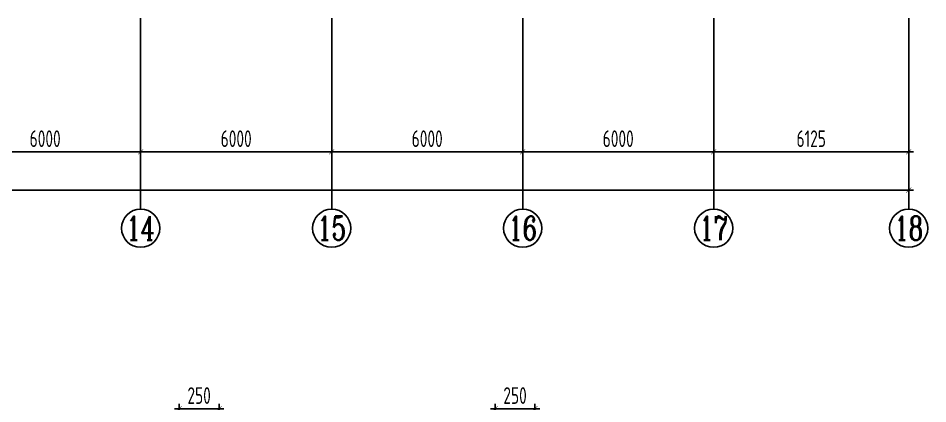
# Model space of a CAD drawing. Extents: x -159214 to 158333, y 7819 to 689505.
# Drawn here: x 109112 to 137684, y 282300 to 294420 of the extents above; entities that cross this region are included whole.
import ezdxf
from ezdxf.enums import TextEntityAlignment as Align

# ---------------------------------------------------------------- set-up
doc = ezdxf.new("R2010")
doc.units = 0
doc.header["$LTSCALE"] = 1000
doc.header["$PDMODE"] = 3
doc.layers.get('0').update_dxf_attribs({"linetype": 'CONTINUOUS'})
doc.layers.get('Defpoints').update_dxf_attribs({"linetype": 'CONTINUOUS'})
for name, color, linetype in [('d-轴线', 7, 'CONTINUOUS'), ('邓-AXIS_DIM', 3, 'CONTINUOUS'), ('邓-AXIS_NUM', 7, 'CONTINUOUS'), ('邓-DIM', 3, 'CONTINUOUS'), ('邓-TEXT', 7, 'CONTINUOUS')]:
    doc.layers.add(name, color=color, linetype=linetype)
doc.styles.add('TSSD_Axis', font='complex.shx', dxfattribs={"width": 0.7, "bigfont": 'hztxt.shx'})
doc.styles.add('TSSD_Dimension', font='tssdeng.shx', dxfattribs={"width": 0.7, "bigfont": 'Hztxt.shx'})
doc.dimstyles.new('TSSD_150_150', dxfattribs={"dimtxt": 525, "dimasz": 150, "dimexe": 150, "dimexo": 375, "dimgap": 150, "dimtad": 1, "dimdec": 0, "dimzin": 0, "dimdsep": 46, "dimtxsty": 'TSSD_Dimension', "dimblk": 'ARCHTICK', "dimblk1": 'ARCHTICK', "dimblk2": 'ARCHTICK', "dimcen": 0, "dimdle": 150, "dimclrt": 7, "dimadec": 0, "dimazin": 0, "dimtfac": 1, "dimtdec": 0, "dimtix": 1, "dimtmove": 2, "dimatfit": 3, "dimfxl": 1, "dimtolj": 1, "dimtzin": 0, "dimarcsym": 0})
doc.dimstyles.new('TSSD_30_150', dxfattribs={"dimtxt": 525, "dimasz": 150, "dimexe": 150, "dimexo": 375, "dimgap": 150, "dimtad": 1, "dimdec": 0, "dimlfac": 0.2, "dimzin": 0, "dimdsep": 46, "dimtxsty": 'TSSD_Dimension', "dimblk": 'ARCHTICK', "dimblk1": 'ARCHTICK', "dimblk2": 'ARCHTICK', "dimcen": 0, "dimdle": 150, "dimclrt": 7, "dimadec": 0, "dimazin": 0, "dimtfac": 1, "dimtdec": 0, "dimtix": 1, "dimtmove": 2, "dimatfit": 3, "dimfxl": 1, "dimtolj": 1, "dimtzin": 0, "dimarcsym": 0})

# ---------------------------------------------------------------- blocks, each defined once
blk = doc.blocks.new('ts_axno')
at = {"color": 0, "linetype": 'ByBlock', "lineweight": -2}
blk.add_circle((0, 0), 0.5, dxfattribs=at)
at = {"color": 0, "linetype": 'ByBlock', "lineweight": -2, "style": 'TSSD_Axis', "width": 0.7}
blk.add_attdef('A', text='', height=0.6, dxfattribs=at).set_placement((0, 0), align=Align.MIDDLE_CENTER)
blk = doc.blocks.new('_ArchTick')
at = {"color": 0, "linetype": 'ByBlock', "const_width": 0.1}
blk.add_lwpolyline([(-0.53, -0.53), (0.53, 0.53)], dxfattribs=at)
blk = doc.blocks.new('*D142')
at = {"layer": 'Defpoints', "color": 0}
for p in [(69325, -18500), (75325, -18500), (75325, -22700)]:
    blk.add_point(p, dxfattribs=at)
at = {"layer": '邓-AXIS_DIM', "color": 0, "lineweight": -2}
for p, q in [((69325, -18875), (69325, -22850)), ((75325, -18875), (75325, -22850)), ((69175, -22700), (75475, -22700))]:
    blk.add_line(p, q, dxfattribs=at)
at = {"layer": '邓-AXIS_DIM', "color": 0, "lineweight": -2, "xscale": 150, "yscale": 150, "zscale": 150, "rotation": 180}
blk.add_blockref('_ArchTick', (69325, -22700), dxfattribs=at)
at = {"layer": '邓-AXIS_DIM', "color": 0, "lineweight": -2, "xscale": 150, "yscale": 150, "zscale": 150}
blk.add_blockref('_ArchTick', (75325, -22700), dxfattribs=at)
at = {"layer": '邓-AXIS_DIM', "color": 7, "insert": (72325, -22287.5), "char_height": 525, "attachment_point": 5, "style": 'TSSD_Dimension'}
blk.add_mtext('\\A1;6000', dxfattribs=at)
blk = doc.blocks.new('*D143')
at = {"layer": 'Defpoints', "color": 0}
for p in [(75325, -18500), (81325, -18500), (81325, -22700)]:
    blk.add_point(p, dxfattribs=at)
at = {"layer": '邓-AXIS_DIM', "color": 0, "lineweight": -2}
for p, q in [((75325, -18875), (75325, -22850)), ((81325, -18875), (81325, -22850)), ((75175, -22700), (81475, -22700))]:
    blk.add_line(p, q, dxfattribs=at)
at = {"layer": '邓-AXIS_DIM', "color": 0, "lineweight": -2, "xscale": 150, "yscale": 150, "zscale": 150, "rotation": 180}
blk.add_blockref('_ArchTick', (75325, -22700), dxfattribs=at)
at = {"layer": '邓-AXIS_DIM', "color": 0, "lineweight": -2, "xscale": 150, "yscale": 150, "zscale": 150}
blk.add_blockref('_ArchTick', (81325, -22700), dxfattribs=at)
at = {"layer": '邓-AXIS_DIM', "color": 7, "insert": (78325, -22287.5), "char_height": 525, "attachment_point": 5, "style": 'TSSD_Dimension'}
blk.add_mtext('\\A1;6000', dxfattribs=at)
blk = doc.blocks.new('*D144')
at = {"layer": 'Defpoints', "color": 0}
for p in [(81325, -18500), (87325, -18500), (87325, -22700)]:
    blk.add_point(p, dxfattribs=at)
at = {"layer": '邓-AXIS_DIM', "color": 0, "lineweight": -2}
for p, q in [((81325, -18875), (81325, -22850)), ((87325, -18875), (87325, -22850)), ((81175, -22700), (87475, -22700))]:
    blk.add_line(p, q, dxfattribs=at)
at = {"layer": '邓-AXIS_DIM', "color": 0, "lineweight": -2, "xscale": 150, "yscale": 150, "zscale": 150, "rotation": 180}
blk.add_blockref('_ArchTick', (81325, -22700), dxfattribs=at)
at = {"layer": '邓-AXIS_DIM', "color": 0, "lineweight": -2, "xscale": 150, "yscale": 150, "zscale": 150}
blk.add_blockref('_ArchTick', (87325, -22700), dxfattribs=at)
at = {"layer": '邓-AXIS_DIM', "color": 7, "insert": (84325, -22287.5), "char_height": 525, "attachment_point": 5, "style": 'TSSD_Dimension'}
blk.add_mtext('\\A1;6000', dxfattribs=at)
blk = doc.blocks.new('*D145')
at = {"layer": 'Defpoints', "color": 0}
for p in [(87325, -18500), (93325, -18500), (93325, -22700)]:
    blk.add_point(p, dxfattribs=at)
at = {"layer": '邓-AXIS_DIM', "color": 0, "lineweight": -2}
for p, q in [((87325, -18875), (87325, -22850)), ((93325, -18875), (93325, -22850)), ((87175, -22700), (93475, -22700))]:
    blk.add_line(p, q, dxfattribs=at)
at = {"layer": '邓-AXIS_DIM', "color": 0, "lineweight": -2, "xscale": 150, "yscale": 150, "zscale": 150, "rotation": 180}
blk.add_blockref('_ArchTick', (87325, -22700), dxfattribs=at)
at = {"layer": '邓-AXIS_DIM', "color": 0, "lineweight": -2, "xscale": 150, "yscale": 150, "zscale": 150}
blk.add_blockref('_ArchTick', (93325, -22700), dxfattribs=at)
at = {"layer": '邓-AXIS_DIM', "color": 7, "insert": (90325, -22287.5), "char_height": 525, "attachment_point": 5, "style": 'TSSD_Dimension'}
blk.add_mtext('\\A1;6000', dxfattribs=at)
blk = doc.blocks.new('*D146')
at = {"layer": 'Defpoints', "color": 0}
for p in [(93325, -18500), (99450, -18500), (99450, -22700)]:
    blk.add_point(p, dxfattribs=at)
at = {"layer": '邓-AXIS_DIM', "color": 0, "lineweight": -2}
for p, q in [((93325, -18875), (93325, -22850)), ((99450, -18875), (99450, -22850)), ((93175, -22700), (99600, -22700))]:
    blk.add_line(p, q, dxfattribs=at)
at = {"layer": '邓-AXIS_DIM', "color": 0, "lineweight": -2, "xscale": 150, "yscale": 150, "zscale": 150, "rotation": 180}
blk.add_blockref('_ArchTick', (93325, -22700), dxfattribs=at)
at = {"layer": '邓-AXIS_DIM', "color": 0, "lineweight": -2, "xscale": 150, "yscale": 150, "zscale": 150}
blk.add_blockref('_ArchTick', (99450, -22700), dxfattribs=at)
at = {"layer": '邓-AXIS_DIM', "color": 7, "insert": (96387.5, -22287.5), "char_height": 525, "attachment_point": 5, "style": 'TSSD_Dimension'}
blk.add_mtext('\\A1;6125', dxfattribs=at)
blk = doc.blocks.new('*D147')
at = {"layer": 'Defpoints', "color": 0}
for p in [(0, -18500), (99450, -18500), (99450, -23900)]:
    blk.add_point(p, dxfattribs=at)
at = {"layer": '邓-AXIS_DIM', "color": 0, "lineweight": -2}
for p, q in [((0, -18875), (0, -24050)), ((99450, -18875), (99450, -24050)), ((-150, -23900), (99600, -23900))]:
    blk.add_line(p, q, dxfattribs=at)
at = {"layer": '邓-AXIS_DIM', "color": 0, "lineweight": -2, "xscale": 150, "yscale": 150, "zscale": 150, "rotation": 180}
blk.add_blockref('_ArchTick', (0, -23900), dxfattribs=at)
at = {"layer": '邓-AXIS_DIM', "color": 0, "lineweight": -2, "xscale": 150, "yscale": 150, "zscale": 150}
blk.add_blockref('_ArchTick', (99450, -23900), dxfattribs=at)
at = {"layer": '邓-AXIS_DIM', "color": 7, "insert": (49725, -23487.5), "char_height": 525, "attachment_point": 5, "style": 'TSSD_Dimension'}
blk.add_mtext('\\A1;99450', dxfattribs=at)
blk = doc.blocks.new('*D472')
at = {"layer": 'Defpoints', "color": 0}
for p in [(-4364, 9378), (-5614, 7958), (-4364, 7958)]:
    blk.add_point(p, dxfattribs=at)
at = {"layer": '邓-DIM', "color": 0, "lineweight": -2}
for p, q in [((-5614, 8333), (-5614, 9528)), ((-4364, 8333), (-4364, 9528)), ((-5764, 9378), (-4214, 9378))]:
    blk.add_line(p, q, dxfattribs=at)
at = {"layer": '邓-DIM', "color": 0, "lineweight": -2, "xscale": 150, "yscale": 150, "zscale": 150, "rotation": 180}
blk.add_blockref('_ArchTick', (-5614, 9378), dxfattribs=at)
at = {"layer": '邓-DIM', "color": 0, "lineweight": -2, "xscale": 150, "yscale": 150, "zscale": 150}
blk.add_blockref('_ArchTick', (-4364, 9378), dxfattribs=at)
at = {"layer": '邓-DIM', "color": 7, "insert": (-4989, 9790), "char_height": 525, "attachment_point": 5, "style": 'TSSD_Dimension'}
blk.add_mtext('\\A1;250', dxfattribs=at)
blk = doc.blocks.new('*D480')
at = {"layer": 'Defpoints', "color": 0}
for p in [(-14288, 9378), (-15538, 7958), (-14288, 7958)]:
    blk.add_point(p, dxfattribs=at)
at = {"layer": '邓-DIM', "color": 0, "lineweight": -2}
for p, q in [((-15538, 8333), (-15538, 9528)), ((-14288, 8333), (-14288, 9528)), ((-15688, 9378), (-14138, 9378))]:
    blk.add_line(p, q, dxfattribs=at)
at = {"layer": '邓-DIM', "color": 0, "lineweight": -2, "xscale": 150, "yscale": 150, "zscale": 150, "rotation": 180}
blk.add_blockref('_ArchTick', (-15538, 9378), dxfattribs=at)
at = {"layer": '邓-DIM', "color": 0, "lineweight": -2, "xscale": 150, "yscale": 150, "zscale": 150}
blk.add_blockref('_ArchTick', (-14288, 9378), dxfattribs=at)
at = {"layer": '邓-DIM', "color": 7, "insert": (-14913, 9790), "char_height": 525, "attachment_point": 5, "style": 'TSSD_Dimension'}
blk.add_mtext('\\A1;250', dxfattribs=at)
blk = doc.blocks.new('办公附属轴线')
at = {"layer": '邓-AXIS_NUM'}
for p, q in [((75325, -18500), (75325, -24500)), ((81325, -18500), (81325, -24500)), ((87325, -18500), (87325, -24500)), ((93325, -18500), (93325, -24500)), ((99450, -18500), (99450, -24500))]:
    blk.add_line(p, q, dxfattribs=at)
ref = blk.add_blockref('ts_axno', (75325, -25100), dxfattribs=dict(at, xscale=1200, yscale=1200, zscale=1200))
ref.add_attrib('14', '14', dxfattribs={"height": 750, "style": 'TSSD_Axis', "width": 0.7}).set_placement((75325, -25100), align=Align.MIDDLE_CENTER)
ref = blk.add_blockref('ts_axno', (81325, -25100), dxfattribs=dict(at, xscale=1200, yscale=1200, zscale=1200))
ref.add_attrib('15', '15', dxfattribs={"height": 750, "style": 'TSSD_Axis', "width": 0.7}).set_placement((81325, -25100), align=Align.MIDDLE_CENTER)
ref = blk.add_blockref('ts_axno', (87325, -25100), dxfattribs=dict(at, xscale=1200, yscale=1200, zscale=1200))
ref.add_attrib('16', '16', dxfattribs={"height": 750, "style": 'TSSD_Axis', "width": 0.7}).set_placement((87325, -25100), align=Align.MIDDLE_CENTER)
ref = blk.add_blockref('ts_axno', (93325, -25100), dxfattribs=dict(at, xscale=1200, yscale=1200, zscale=1200))
ref.add_attrib('17', '17', dxfattribs={"height": 750, "style": 'TSSD_Axis', "width": 0.7}).set_placement((93325, -25100), align=Align.MIDDLE_CENTER)
ref = blk.add_blockref('ts_axno', (99450, -25100), dxfattribs=dict(at, xscale=1200, yscale=1200, zscale=1200))
ref.add_attrib('18', '18', dxfattribs={"height": 750, "style": 'TSSD_Axis', "width": 0.7}).set_placement((99450, -25100), align=Align.MIDDLE_CENTER)
at = {"layer": '邓-AXIS_DIM'}
for base, p1, p2, picture, middle in [((99450, -23900), (0, -18500), (99450, -18500), '*D147', (49725, -23487.5)), ((75325, -22700), (69325, -18500), (75325, -18500), '*D142', (72325, -22287.5)), ((81325, -22700), (75325, -18500), (81325, -18500), '*D143', (78325, -22287.5)), ((87325, -22700), (81325, -18500), (87325, -18500), '*D144', (84325, -22287.5)), ((93325, -22700), (87325, -18500), (93325, -18500), '*D145', (90325, -22287.5)), ((99450, -22700), (93325, -18500), (99450, -18500), '*D146', (96387.5, -22287.5))]:
    dim = blk.add_linear_dim(base=base, p1=p1, p2=p2, angle=180, dimstyle='TSSD_150_150', dxfattribs=at)
    dim.commit()
    dim.dimension.update_dxf_attribs({"geometry": picture, "text_midpoint": middle})
blk = doc.blocks.new('墙身')
at = {"layer": '邓-DIM'}
for base, p1, p2, picture, middle in [((-14288.4, 9377.6), (-15538.4, 7957.8), (-14288.4, 7957.8), '*D480', (-14913.4, 9790.1)), ((-4364, 9377.6), (-5614, 7957.8), (-4364, 7957.8), '*D472', (-4989, 9790.1))]:
    dim = blk.add_linear_dim(base=base, p1=p1, p2=p2, dimstyle='TSSD_30_150', dxfattribs=at)
    dim.commit()
    dim.dimension.update_dxf_attribs({"geometry": picture, "text_midpoint": middle})

msp = doc.modelspace()

# ---------------------------------------------------------------- block references
at = {"layer": 'd-轴线'}
msp.add_blockref('办公附属轴线', (37633.7, 312919.7), dxfattribs=at)
at = {"layer": '邓-TEXT'}
msp.add_blockref('墙身', (129707.5, 272769.5), dxfattribs=at)

doc.saveas('drawing.dxf')
